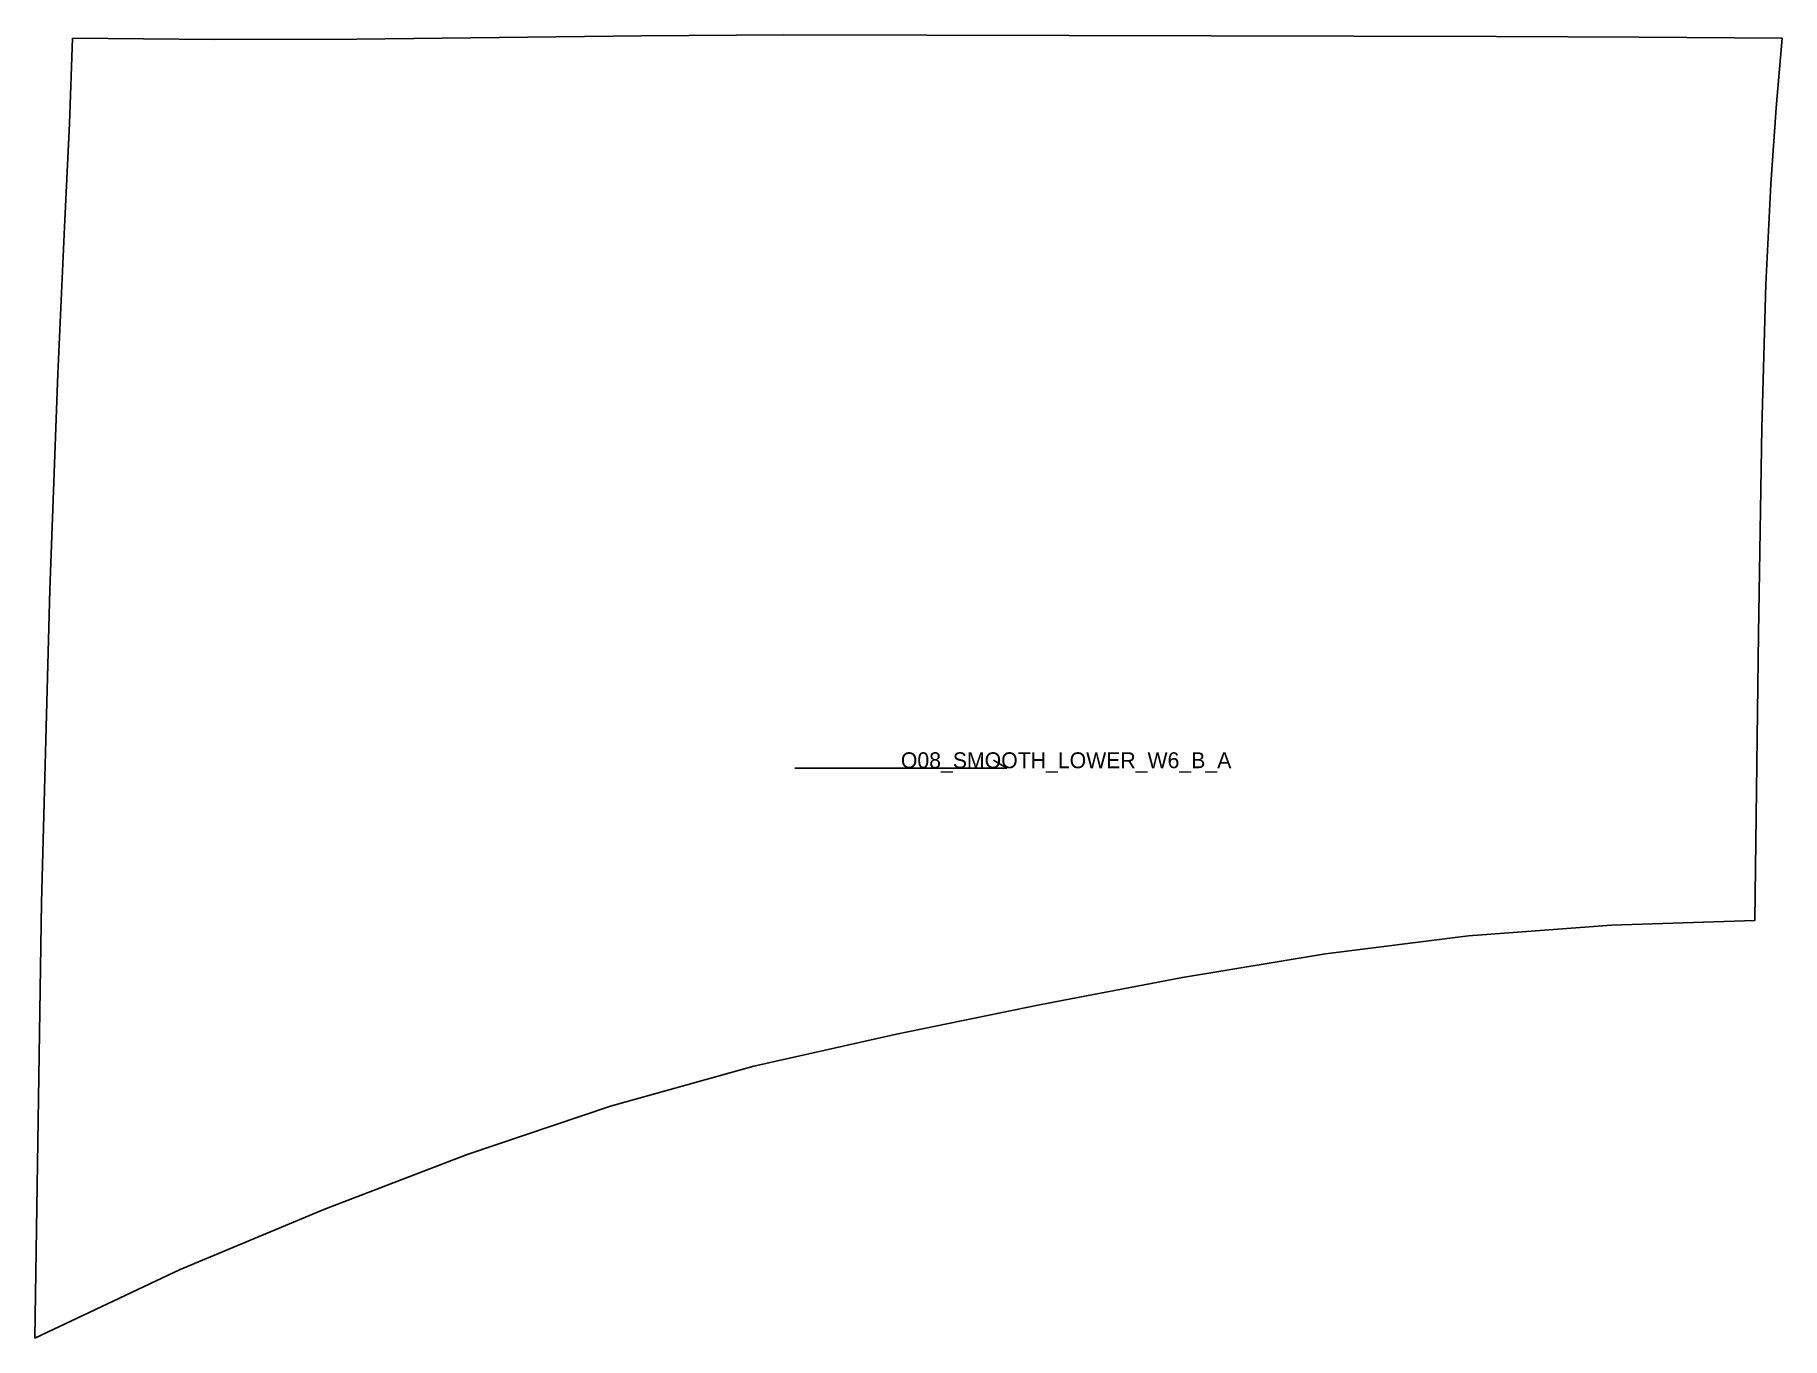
# Model space of a CAD drawing. Header units: millimetres. Extents: x -14 to 646, y -491 to 1.
import ezdxf

# ---------------------------------------------------------------- set-up
doc = ezdxf.new("R2010")
doc.units = ezdxf.units.MM
for name, color, linetype in [('CUT', 1, 'Continuous'), ('GRAIN', 3, 'Continuous'), ('LABEL', 7, 'Continuous'), ('SEW', 5, 'Continuous')]:
    doc.layers.add(name, color=color, linetype=linetype)

msp = doc.modelspace()

# ---------------------------------------------------------------- linework, layer by layer
at = {"layer": 'CUT'}
msp.add_lwpolyline([(0, 0), (53.66, -0.49), (107.34, -0.36), (161.09, 0.25), (214.9, 0.89), (268.73, 1.26), (322.52, 1.17), (376.33, 1.04), (430.15, 0.95), (484, 0.83), (537.89, 0.66), (591.82, 0.39), (645.8, 0), (643.59, -26.26), (641.51, -55.07), (639.69, -92.96), (638.17, -147.24), (636.84, -225.08), (635.49, -333.39), (581.36, -335.09), (527.3, -339.2), (473.29, -346.01), (419.29, -354.88), (365.3, -365.19), (311.31, -376.38), (257.29, -388.42), (203.19, -403.59), (149.05, -421.84), (94.88, -442.59), (40.59, -465.21), (-14.24, -491.16), (-11.72, -326.55), (-8.67, -208.46), (-5.63, -126.75), (-3.04, -71.32), (-1.13, -32.18), (0, 0)], close=True, dxfattribs=at)
at = {"layer": 'GRAIN'}
for p, q in [((272.9, -275.82), (352.9, -275.82)), ((352.9, -275.82), (347.9, -272.82))]:
    msp.add_line(p, q, dxfattribs=at)
at = {"layer": 'SEW'}
msp.add_lwpolyline([(0, 0), (53.66, -0.49), (107.34, -0.36), (161.09, 0.25), (214.9, 0.89), (268.73, 1.26), (322.52, 1.17), (376.33, 1.04), (430.15, 0.95), (484, 0.83), (537.89, 0.66), (591.82, 0.39), (645.8, 0), (643.59, -26.26), (641.51, -55.07), (639.69, -92.96), (638.17, -147.24), (636.84, -225.08), (635.49, -333.39), (581.36, -335.09), (527.3, -339.2), (473.29, -346.01), (419.29, -354.88), (365.3, -365.19), (311.31, -376.38), (257.29, -388.42), (203.19, -403.59), (149.05, -421.84), (94.88, -442.59), (40.59, -465.21), (-14.24, -491.16), (-11.72, -326.55), (-8.67, -208.46), (-5.63, -126.75), (-3.04, -71.32), (-1.13, -32.18)], close=True, dxfattribs=at)

# ---------------------------------------------------------------- texts
at = {"layer": 'LABEL'}
msp.add_text('O08_SMOOTH_LOWER_W6_B_A', height=6, dxfattribs=at).set_placement((312.9, -275.82))

doc.saveas('drawing.dxf')
